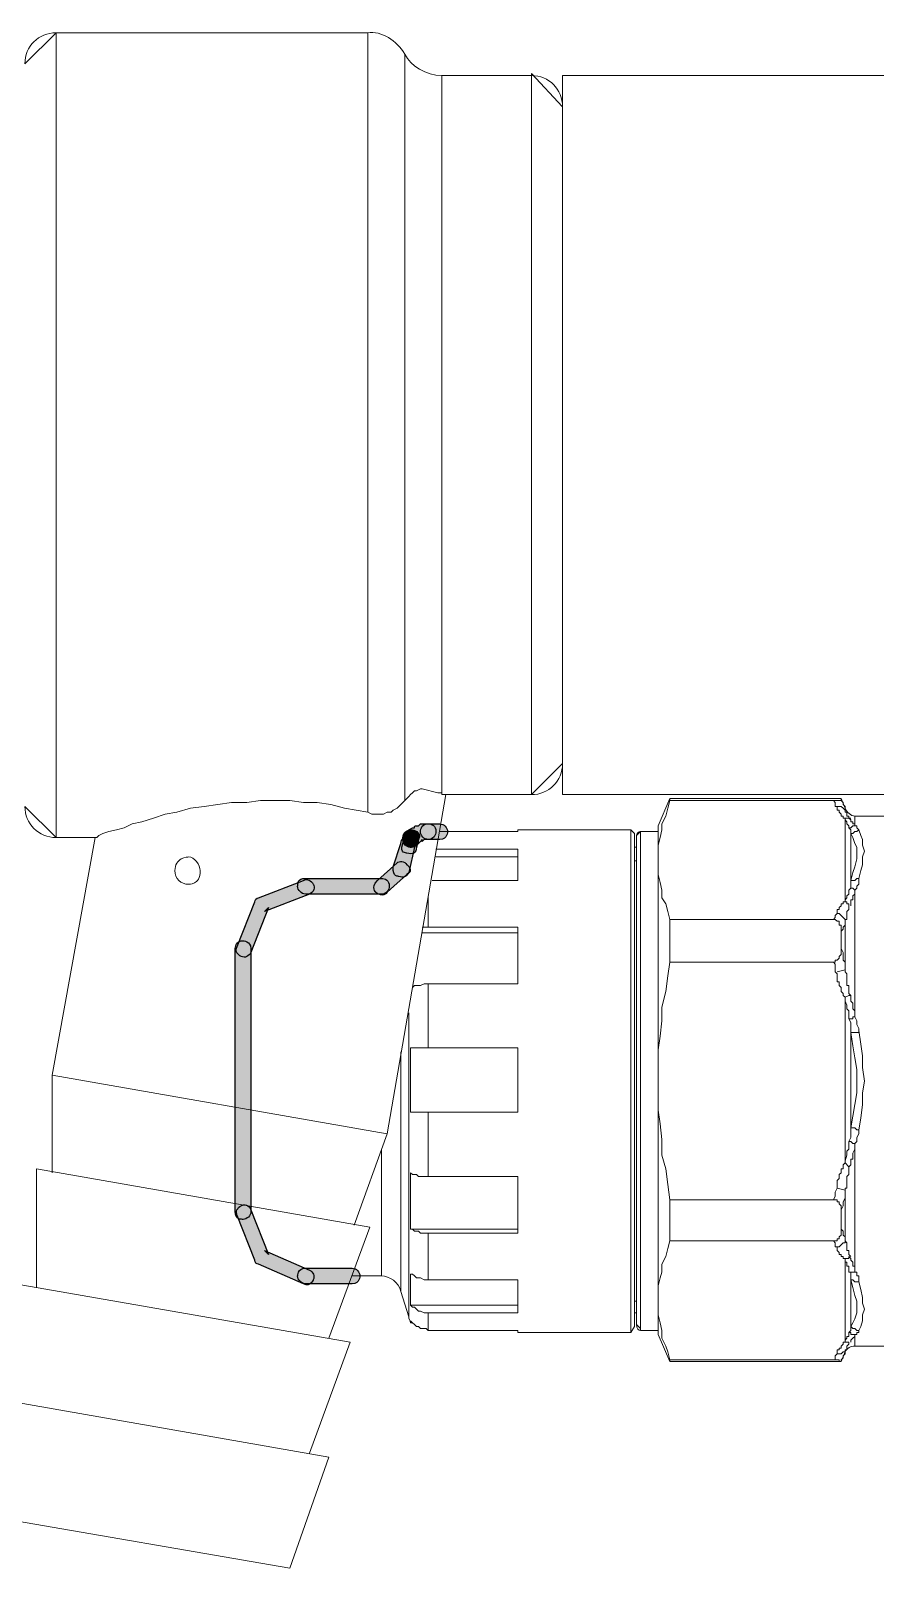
# Model space of a CAD drawing. Header units: millimetres. Extents: x 100 to 940, y 100 to 694.
# Drawn here: x 561.274 to 562.619, y 436.877 to 439.325 of the extents above; entities that cross this region are included whole.
import ezdxf

# ---------------------------------------------------------------- set-up
doc = ezdxf.new("R2010")
doc.units = ezdxf.units.MM

msp = doc.modelspace()

# ---------------------------------------------------------------- hatches: boundary and pattern name
h = msp.add_hatch(color=1)
edge = h.paths.add_edge_path()
edge.add_line((561.8914, 438.0376), (561.8883, 438.0252))
edge.add_spline(control_points=[(561.8883, 438.0252), (561.8883, 438.0159), (561.8821, 438.0128), (561.8728, 438.0159), (561.8728, 438.0159), (561.8666, 438.0159), (561.8635, 438.0221), (561.8666, 438.0314)], knot_values=[0, 0, 0, 0, 0.125, 0.125, 0.125, 0.125, 1, 1, 1, 1], degree=3, periodic=0)
edge.add_line((561.8666, 438.0314), (561.8697, 438.0438))
edge.add_spline(control_points=[(561.8697, 438.0438), (561.8697, 438.05), (561.8759, 438.0531), (561.8821, 438.05), (561.8821, 438.05), (561.8914, 438.05), (561.8945, 438.0438), (561.8914, 438.0376)], knot_values=[0, 0, 0, 0, 0.125, 0.125, 0.125, 0.125, 1, 1, 1, 1], degree=3, periodic=0)
h = msp.add_hatch(color=1)
edge = h.paths.add_edge_path()
edge.add_line((561.8697, 438.0438), (561.8728, 438.0469))
edge.add_line((561.8728, 438.0469), (561.8759, 438.0531))
edge.add_line((561.8759, 438.0531), (561.8821, 438.0562))
edge.add_line((561.8821, 438.0562), (561.8852, 438.0562))
edge.add_spline(control_points=[(561.8852, 438.0562), (561.8852, 438.0593), (561.8852, 438.0593), (561.8883, 438.0593)], knot_values=[0, 0, 0, 0, 1, 1, 1, 1], degree=3, periodic=0)
edge.add_line((561.8883, 438.0593), (561.8914, 438.0593))
edge.add_line((561.8914, 438.0593), (561.8945, 438.0624))
edge.add_line((561.8945, 438.0624), (561.9007, 438.0624))
edge.add_line((561.9007, 438.0624), (561.9069, 438.0624))
edge.add_spline(control_points=[(561.9069, 438.0624), (561.9131, 438.0624), (561.9193, 438.0593), (561.9193, 438.05), (561.9193, 438.05), (561.9193, 438.0438), (561.9131, 438.0376), (561.9069, 438.0376)], knot_values=[0, 0, 0, 0, 0.125, 0.125, 0.125, 0.125, 1, 1, 1, 1], degree=3, periodic=0)
edge.add_line((561.9069, 438.0376), (561.9038, 438.0376))
edge.add_line((561.9038, 438.0376), (561.9007, 438.0376))
edge.add_line((561.9007, 438.0376), (561.8976, 438.0345))
edge.add_line((561.8976, 438.0345), (561.8976, 438.0376))
edge.add_line((561.8976, 438.0376), (561.8945, 438.0345))
edge.add_line((561.8945, 438.0345), (561.8914, 438.0314))
edge.add_line((561.8914, 438.0314), (561.8883, 438.0283))
edge.add_spline(control_points=[(561.8883, 438.0283), (561.8852, 438.0252), (561.8759, 438.0221), (561.8728, 438.0283), (561.8728, 438.0283), (561.8666, 438.0314), (561.8666, 438.0407), (561.8697, 438.0438)], knot_values=[0, 0, 0, 0, 0.125, 0.125, 0.125, 0.125, 1, 1, 1, 1], degree=3, periodic=0)
h = msp.add_hatch(color=1)
edge = h.paths.add_edge_path()
edge.add_line((561.8914, 438.0407), (561.8914, 438.0376))
edge.add_spline(control_points=[(561.8914, 438.0376), (561.8914, 438.0314), (561.8883, 438.0252), (561.879, 438.0252), (561.879, 438.0252), (561.8728, 438.0252), (561.8666, 438.0314), (561.8666, 438.0376)], knot_values=[0, 0, 0, 0, 0.125, 0.125, 0.125, 0.125, 1, 1, 1, 1], degree=3, periodic=0)
edge.add_line((561.8666, 438.0376), (561.8666, 438.0407))
edge.add_spline(control_points=[(561.8666, 438.0407), (561.8666, 438.0469), (561.8728, 438.0531), (561.879, 438.0531), (561.879, 438.0531), (561.8883, 438.0531), (561.8914, 438.0469), (561.8914, 438.0407)], knot_values=[0, 0, 0, 0, 0.125, 0.125, 0.125, 0.125, 1, 1, 1, 1], degree=3, periodic=0)
h = msp.add_hatch(color=1)
edge = h.paths.add_edge_path()
edge.add_line((561.9069, 438.0624), (561.9255, 438.0624))
edge.add_spline(control_points=[(561.9255, 438.0624), (561.9317, 438.0624), (561.9379, 438.0562), (561.9379, 438.05), (561.9379, 438.05), (561.9379, 438.0438), (561.9317, 438.0376), (561.9255, 438.0376)], knot_values=[0, 0, 0, 0, 0.125, 0.125, 0.125, 0.125, 1, 1, 1, 1], degree=3, periodic=0)
edge.add_line((561.9255, 438.0376), (561.9069, 438.0376))
edge.add_spline(control_points=[(561.9069, 438.0376), (561.9007, 438.0376), (561.8945, 438.0438), (561.8945, 438.05), (561.8945, 438.05), (561.8945, 438.0562), (561.9007, 438.0624), (561.9069, 438.0624)], knot_values=[0, 0, 0, 0, 0.125, 0.125, 0.125, 0.125, 1, 1, 1, 1], degree=3, periodic=0)
h = msp.add_hatch(color=1)
edge = h.paths.add_edge_path()
edge.add_line((561.8511, 437.9942), (561.8635, 438.0314))
edge.add_spline(control_points=[(561.8635, 438.0314), (561.8635, 438.0376), (561.8697, 438.0438), (561.879, 438.0407), (561.879, 438.0407), (561.8852, 438.0407), (561.8883, 438.0314), (561.8852, 438.0252)], knot_values=[0, 0, 0, 0, 0.125, 0.125, 0.125, 0.125, 1, 1, 1, 1], degree=3, periodic=0)
edge.add_line((561.8852, 438.0252), (561.8759, 437.9849))
edge.add_spline(control_points=[(561.8759, 437.9849), (561.8728, 437.9787), (561.8666, 437.9756), (561.8604, 437.9787), (561.8604, 437.9787), (561.8542, 437.9787), (561.8511, 437.9849), (561.8511, 437.9942)], knot_values=[0, 0, 0, 0, 0.125, 0.125, 0.125, 0.125, 1, 1, 1, 1], degree=3, periodic=0)
h = msp.add_hatch(color=1)
edge = h.paths.add_edge_path()
edge.add_line((561.8263, 437.9725), (561.8573, 438.0004))
edge.add_spline(control_points=[(561.8573, 438.0004), (561.8604, 438.0035), (561.8697, 438.0035), (561.8728, 437.9973), (561.8728, 437.9973), (561.879, 437.9942), (561.879, 437.9849), (561.8728, 437.9818)], knot_values=[0, 0, 0, 0, 0.125, 0.125, 0.125, 0.125, 1, 1, 1, 1], degree=3, periodic=0)
edge.add_line((561.8728, 437.9818), (561.8418, 437.9538))
edge.add_spline(control_points=[(561.8418, 437.9538), (561.8387, 437.9476), (561.8294, 437.9476), (561.8232, 437.9538), (561.8232, 437.9538), (561.8201, 437.9569), (561.8201, 437.9662), (561.8263, 437.9725)], knot_values=[0, 0, 0, 0, 0.125, 0.125, 0.125, 0.125, 1, 1, 1, 1], degree=3, periodic=0)
h = msp.add_hatch(color=1)
edge = h.paths.add_edge_path()
edge.add_line((561.7177, 437.9507), (561.6463, 437.9228))
edge.add_line((561.6463, 437.9228), (561.6525, 437.929))
edge.add_line((561.6525, 437.929), (561.6246, 437.8577))
edge.add_spline(control_points=[(561.6246, 437.8577), (561.6215, 437.8515), (561.6153, 437.8484), (561.6091, 437.8515), (561.6091, 437.8515), (561.6029, 437.8546), (561.5998, 437.8608), (561.6029, 437.867)], knot_values=[0, 0, 0, 0, 0.125, 0.125, 0.125, 0.125, 1, 1, 1, 1], degree=3, periodic=0)
edge.add_line((561.6029, 437.867), (561.6308, 437.9383))
edge.add_spline(control_points=[(561.6308, 437.9383), (561.6308, 437.9414), (561.6339, 437.9445), (561.637, 437.9445)], knot_values=[0, 0, 0, 0, 1, 1, 1, 1], degree=3, periodic=0)
edge.add_line((561.637, 437.9445), (561.7084, 437.9725))
edge.add_spline(control_points=[(561.7084, 437.9725), (561.7146, 437.9756), (561.7208, 437.9725), (561.7239, 437.9662), (561.7239, 437.9662), (561.727, 437.96), (561.7239, 437.9538), (561.7177, 437.9507)], knot_values=[0, 0, 0, 0, 0.125, 0.125, 0.125, 0.125, 1, 1, 1, 1], degree=3, periodic=0)
h = msp.add_hatch(color=1)
edge = h.paths.add_edge_path()
edge.add_line((561.7115, 437.9756), (561.8325, 437.9756))
edge.add_spline(control_points=[(561.8325, 437.9756), (561.8387, 437.9756), (561.8449, 437.9725), (561.8449, 437.9631), (561.8449, 437.9631), (561.8449, 437.9569), (561.8387, 437.9507), (561.8325, 437.9507)], knot_values=[0, 0, 0, 0, 0.125, 0.125, 0.125, 0.125, 1, 1, 1, 1], degree=3, periodic=0)
edge.add_line((561.8325, 437.9507), (561.7115, 437.9507))
edge.add_spline(control_points=[(561.7115, 437.9507), (561.7053, 437.9507), (561.6991, 437.9569), (561.6991, 437.9631), (561.6991, 437.9631), (561.6991, 437.9725), (561.7053, 437.9756), (561.7115, 437.9756)], knot_values=[0, 0, 0, 0, 0.125, 0.125, 0.125, 0.125, 1, 1, 1, 1], degree=3, periodic=0)
h = msp.add_hatch(color=1)
edge = h.paths.add_edge_path()
edge.add_line((561.6246, 437.8639), (561.6246, 437.4451))
edge.add_spline(control_points=[(561.6246, 437.4451), (561.6246, 437.4389), (561.6184, 437.4327), (561.6122, 437.4327), (561.6122, 437.4327), (561.6029, 437.4327), (561.5998, 437.4389), (561.5998, 437.4451)], knot_values=[0, 0, 0, 0, 0.125, 0.125, 0.125, 0.125, 1, 1, 1, 1], degree=3, periodic=0)
edge.add_line((561.5998, 437.4451), (561.5998, 437.8639))
edge.add_spline(control_points=[(561.5998, 437.8639), (561.5998, 437.8701), (561.6029, 437.8763), (561.6122, 437.8763), (561.6122, 437.8763), (561.6184, 437.8763), (561.6246, 437.8701), (561.6246, 437.8639)], knot_values=[0, 0, 0, 0, 0.125, 0.125, 0.125, 0.125, 1, 1, 1, 1], degree=3, periodic=0)
h = msp.add_hatch(color=1)
edge = h.paths.add_edge_path()
edge.add_line((561.6246, 437.4482), (561.6525, 437.3769))
edge.add_line((561.6525, 437.3769), (561.6463, 437.3831))
edge.add_line((561.6463, 437.3831), (561.7177, 437.352))
edge.add_spline(control_points=[(561.7177, 437.352), (561.7239, 437.3489), (561.727, 437.3427), (561.7239, 437.3365), (561.7239, 437.3365), (561.7208, 437.3303), (561.7146, 437.3272), (561.7084, 437.3303)], knot_values=[0, 0, 0, 0, 0.125, 0.125, 0.125, 0.125, 1, 1, 1, 1], degree=3, periodic=0)
edge.add_line((561.7084, 437.3303), (561.637, 437.3614))
edge.add_spline(control_points=[(561.637, 437.3614), (561.6339, 437.3614), (561.6308, 437.3645), (561.6308, 437.3676)], knot_values=[0, 0, 0, 0, 1, 1, 1, 1], degree=3, periodic=0)
edge.add_line((561.6308, 437.3676), (561.6029, 437.4389))
edge.add_spline(control_points=[(561.6029, 437.4389), (561.5998, 437.4451), (561.6029, 437.4513), (561.6091, 437.4544), (561.6091, 437.4544), (561.6153, 437.4575), (561.6215, 437.4544), (561.6246, 437.4482)], knot_values=[0, 0, 0, 0, 0.125, 0.125, 0.125, 0.125, 1, 1, 1, 1], degree=3, periodic=0)
h = msp.add_hatch(color=1)
edge = h.paths.add_edge_path()
edge.add_line((561.7115, 437.3551), (561.7859, 437.3551))
edge.add_spline(control_points=[(561.7859, 437.3551), (561.7921, 437.3551), (561.7983, 437.3489), (561.7983, 437.3427), (561.7983, 437.3427), (561.7983, 437.3365), (561.7921, 437.3303), (561.7859, 437.3303)], knot_values=[0, 0, 0, 0, 0.125, 0.125, 0.125, 0.125, 1, 1, 1, 1], degree=3, periodic=0)
edge.add_line((561.7859, 437.3303), (561.7115, 437.3303))
edge.add_spline(control_points=[(561.7115, 437.3303), (561.7053, 437.3303), (561.6991, 437.3365), (561.6991, 437.3427), (561.6991, 437.3427), (561.6991, 437.3489), (561.7053, 437.3551), (561.7115, 437.3551)], knot_values=[0, 0, 0, 0, 0.125, 0.125, 0.125, 0.125, 1, 1, 1, 1], degree=3, periodic=0)

# ---------------------------------------------------------------- linework, layer by layer
at = {"color": 1, "linetype": 'Continuous', "lineweight": 9}
for p, q in [((561.3144, 439.3218), (561.2648, 439.2722)), ((562.0713, 439.2536), (562.0713, 439.2567)), ((562.1209, 439.204), (562.0713, 439.2567)), ((562.0713, 438.1089), (562.1209, 438.1586)), ((562.1209, 438.1586), (562.1209, 438.1586)), ((561.2648, 438.0903), (561.3144, 438.0407)), ((561.3144, 438.0407), (561.3144, 438.0407)), ((562.245, 438.05), (562.2388, 438.0438)), ((562.2388, 438.0438), (562.2388, 438.0438)), ((562.2388, 437.2652), (562.245, 437.259)), ((562.245, 437.2559), (562.245, 437.259))]:
    msp.add_line(p, q, dxfattribs=at)
at = {"color": 1, "linetype": 'Continuous', "lineweight": 25}
for p, q in [((561.9069, 438.0624), (561.9255, 438.0624)), ((561.8511, 437.9942), (561.8635, 438.0314)), ((561.8666, 438.0314), (561.8697, 438.0438)), ((561.8666, 438.0376), (561.8666, 438.0407)), ((561.8914, 438.0376), (561.8883, 438.0252)), ((561.8914, 438.0407), (561.8914, 438.0376)), ((561.9255, 438.0376), (561.9069, 438.0376)), ((561.8852, 438.0252), (561.8759, 437.9849)), ((561.8263, 437.9725), (561.8573, 438.0004)), ((561.8728, 437.9818), (561.8418, 437.9538)), ((561.637, 437.9445), (561.7084, 437.9725)), ((561.7115, 437.9756), (561.8325, 437.9756)), ((561.6029, 437.867), (561.6308, 437.9383)), ((561.8325, 437.9507), (561.7115, 437.9507)), ((561.5998, 437.4451), (561.5998, 437.8639)), ((561.6246, 437.8639), (561.6246, 437.4451)), ((561.6308, 437.3676), (561.6029, 437.4389)), ((561.7084, 437.3303), (561.637, 437.3614)), ((561.7115, 437.3551), (561.7859, 437.3551)), ((561.7859, 437.3303), (561.7115, 437.3303))]:
    msp.add_line(p, q, dxfattribs=at)
at = {"color": 1, "linetype": 'Continuous', "lineweight": 9}
for points in [[(561.3144, 438.0407), (561.3144, 439.3218), (561.3144, 439.3218)], [(561.3144, 439.3218), (561.8107, 439.3218), (561.8107, 439.3218)], [(561.8107, 438.081), (561.8107, 439.3218), (561.8107, 439.3218)], [(561.8697, 438.0996), (561.8697, 439.2877), (561.8697, 439.2877)], [(561.9286, 439.2536), (561.9286, 438.112), (561.9286, 438.112)], [(561.9286, 439.2536), (562.0713, 439.2536), (562.0713, 439.2536)], [(562.0713, 438.1089), (562.0713, 439.2536), (562.0713, 439.2536)], [(562.1209, 439.2536), (562.1209, 438.1089), (562.1209, 438.1089)], [(562.1209, 439.2536), (562.8468, 439.2536), (562.8468, 439.2536)], [(561.9348, 438.1089), (561.8418, 437.5692), (561.8418, 437.5692)], [(561.8976, 438.1182), (561.8945, 438.1182), (561.8883, 438.1151), (561.8852, 438.1151), (561.8821, 438.112), (561.879, 438.1089), (561.8759, 438.1058), (561.8728, 438.1027), (561.8697, 438.0996)], [(561.9224, 438.112), (561.8976, 438.1182), (561.8976, 438.1182)], [(561.9286, 438.112), (561.9255, 438.112), (561.9255, 438.112), (561.9255, 438.112), (561.9224, 438.112)], [(561.9317, 438.1089), (561.9286, 438.1089), (561.9286, 438.112)], [(561.9348, 438.1089), (561.9348, 438.1089), (561.9317, 438.1089)], [(561.9348, 438.1089), (562.0713, 438.1089), (562.0713, 438.1089)], [(562.1209, 438.1089), (562.8468, 438.1089), (562.8468, 438.1089)], [(562.2916, 438.1027), (562.2729, 438.0593), (562.2729, 438.0593)], [(562.2916, 438.1027), (562.2916, 438.0996), (562.2916, 438.0996)], [(562.5645, 438.1027), (562.2916, 438.1027), (562.2916, 438.1027)], [(562.5645, 438.0996), (562.5645, 438.1027), (562.5645, 438.1027)], [(562.5707, 438.0872), (562.5645, 438.1027), (562.5645, 438.1027)], [(561.8107, 438.081), (561.7921, 438.0841), (561.7735, 438.0872), (561.7518, 438.0934), (561.7301, 438.0965), (561.7084, 438.0965), (561.6867, 438.0996), (561.665, 438.0996), (561.6401, 438.0996), (561.6184, 438.0965), (561.5936, 438.0965), (561.5719, 438.0934), (561.5502, 438.0903), (561.5285, 438.0872), (561.5067, 438.081), (561.4881, 438.0779), (561.4695, 438.0717), (561.4509, 438.0655), (561.4354, 438.0624), (561.423, 438.0562), (561.4106, 438.0531), (561.3982, 438.05), (561.3889, 438.0469), (561.3827, 438.0438), (561.3796, 438.0407), (561.3765, 438.0407), (561.3765, 438.0407)], [(561.8697, 438.0996), (561.8666, 438.0965), (561.8635, 438.0934), (561.8604, 438.0903), (561.8573, 438.0872), (561.8511, 438.0841), (561.848, 438.081), (561.8418, 438.081), (561.8356, 438.0779), (561.8294, 438.0779), (561.8232, 438.0779), (561.817, 438.0779), (561.8107, 438.081)], [(562.2761, 438.0407), (562.2792, 438.0531), (562.2792, 438.0624), (562.2854, 438.0748), (562.2885, 438.0872), (562.2916, 438.0996)], [(562.2916, 438.0996), (562.5521, 438.0996), (562.5521, 438.0996)], [(562.5521, 438.0996), (562.5552, 438.0965), (562.5552, 438.0965), (562.5552, 438.0934), (562.5552, 438.0903), (562.5583, 438.0903), (562.5583, 438.0872), (562.5583, 438.0872), (562.5583, 438.0872), (562.5583, 438.0841), (562.5583, 438.0841), (562.5614, 438.0841), (562.5614, 438.081), (562.5614, 438.081), (562.5614, 438.081), (562.5645, 438.0779), (562.5645, 438.0779), (562.5645, 438.0779), (562.5645, 438.0748), (562.5676, 438.0748), (562.5676, 438.0748), (562.5676, 438.0717), (562.5707, 438.0717)], [(562.5521, 438.0996), (562.5552, 438.0996), (562.5552, 438.0996), (562.5583, 438.0996), (562.5583, 438.0996), (562.5583, 438.0996), (562.5614, 438.0996), (562.5614, 438.0996), (562.5614, 438.0996), (562.5614, 438.0996), (562.5645, 438.0996), (562.5645, 438.0996), (562.5645, 438.0996), (562.5645, 438.0996), (562.5645, 438.0996), (562.5645, 438.0996), (562.5645, 438.0996)], [(562.5707, 438.0841), (562.5707, 438.0841), (562.5676, 438.0872), (562.5645, 438.0903), (562.5645, 438.0903), (562.5614, 438.0903), (562.5583, 438.0903)], [(562.5645, 438.0996), (562.5645, 438.0996), (562.5676, 438.0965), (562.5676, 438.0934), (562.5707, 438.0903), (562.5707, 438.0872), (562.5707, 438.0841)], [(562.5707, 438.0841), (562.5707, 438.0872), (562.5707, 438.0872)], [(562.5707, 438.0841), (562.5707, 438.081), (562.5738, 438.081), (562.5738, 438.081), (562.5738, 438.081), (562.5738, 438.081), (562.5738, 438.0779), (562.5738, 438.0779), (562.5738, 438.0779), (562.5738, 438.0779), (562.5738, 438.0748), (562.5738, 438.0748), (562.5769, 438.0748), (562.5769, 438.0748), (562.5769, 438.0748), (562.5769, 438.0717), (562.5769, 438.0717), (562.5769, 438.0717), (562.58, 438.0717)], [(562.0496, 438.0531), (562.0496, 438.05), (562.0496, 438.05)], [(562.0496, 438.0531), (562.2295, 438.0531), (562.2295, 438.0531)], [(562.2295, 438.0531), (562.2295, 437.2528), (562.2295, 437.2528)], [(562.2357, 438.0469), (562.2295, 438.0531), (562.2295, 438.0531)], [(562.2729, 437.2497), (562.2729, 438.0593), (562.2729, 438.0593)], [(562.5707, 438.0717), (562.5707, 437.9383), (562.5707, 437.9383)], [(562.5707, 438.0717), (562.5707, 438.0686), (562.5707, 438.0686), (562.5707, 438.0686), (562.5738, 438.0655), (562.5738, 438.0655), (562.5738, 438.0624)], [(562.5769, 438.0717), (562.5769, 438.0717), (562.5769, 438.0717), (562.5738, 438.0717), (562.5738, 438.0717), (562.5707, 438.0717), (562.5707, 438.0717)], [(562.5738, 438.0624), (562.5769, 438.0593), (562.5769, 438.0593), (562.5769, 438.0593), (562.5769, 438.0562), (562.5769, 438.0562)], [(562.5769, 438.0717), (562.58, 438.0686), (562.58, 438.0686), (562.58, 438.0686), (562.58, 438.0655), (562.5832, 438.0655)], [(562.5863, 438.0593), (562.5863, 438.0593), (562.5832, 438.0593), (562.5832, 438.0593), (562.58, 438.0562), (562.58, 438.0562), (562.5769, 438.0562)], [(562.5769, 438.0562), (562.58, 438.0531), (562.58, 438.05), (562.58, 438.05), (562.58, 438.0469)], [(562.5925, 438.0531), (562.5925, 438.0531), (562.5894, 438.05), (562.5863, 438.05), (562.5863, 438.05), (562.5832, 438.0469), (562.58, 438.0469)], [(562.5832, 438.0655), (562.5832, 438.0655), (562.5832, 438.0624), (562.5863, 438.0624), (562.5863, 438.0624), (562.5863, 438.0593), (562.5863, 438.0593)], [(562.5863, 438.0593), (562.5863, 438.0748), (562.5863, 438.0748)], [(562.8468, 438.0748), (562.5863, 438.0748), (562.5863, 438.0748)], [(562.5863, 438.0593), (562.5894, 438.0593), (562.5894, 438.0562), (562.5925, 438.0531), (562.5925, 438.0531)], [(562.5925, 438.0531), (562.5956, 438.0438), (562.5987, 438.0376), (562.5987, 438.0283), (562.6018, 438.019), (562.5987, 438.0097), (562.5987, 437.9973), (562.5956, 437.988), (562.5925, 437.9756)], [(561.3765, 438.0407), (561.3082, 437.6622), (561.3082, 437.6622)], [(561.3144, 438.0407), (561.3765, 438.0407), (561.3765, 438.0407)], [(561.9255, 438.05), (562.0496, 438.05), (562.0496, 438.05)], [(562.2357, 438.0469), (562.2357, 437.2621), (562.2357, 437.2621)], [(562.2388, 438.0438), (562.2388, 437.2652), (562.2388, 437.2652)], [(562.245, 437.2559), (562.245, 438.05), (562.245, 438.05)], [(562.245, 438.05), (562.2729, 438.05), (562.2729, 438.05)], [(562.2729, 438.0159), (562.2729, 438.0283), (562.2761, 438.0407)], [(562.58, 437.9725), (562.58, 438.0469), (562.58, 438.0469)], [(562.58, 438.0469), (562.5832, 438.0407), (562.5863, 438.0314), (562.5894, 438.0252), (562.5894, 438.0159), (562.5894, 438.0066), (562.5863, 437.9942), (562.5832, 437.9849), (562.58, 437.9725)], [(561.9193, 438.0221), (562.0496, 438.0221), (562.0496, 438.0221)], [(562.0496, 438.0097), (561.9193, 438.0097), (561.9193, 438.0097)], [(562.0496, 438.0221), (562.0496, 437.9725), (562.0496, 437.9725)], [(562.2357, 438.0252), (562.2388, 438.0252), (562.2388, 438.0252)], [(562.2729, 438.0035), (562.2729, 438.0159), (562.2729, 438.0159)], [(562.2357, 438.0035), (562.2388, 438.0035), (562.2388, 438.0035)], [(562.2729, 438.0035), (562.2729, 437.9942), (562.2729, 437.9818), (562.2761, 437.9693), (562.2792, 437.9569), (562.2792, 437.9445), (562.2854, 437.9352), (562.2885, 437.9228), (562.2916, 437.9104)], [(561.9131, 437.9725), (562.0496, 437.9725), (562.0496, 437.9725)], [(562.5769, 437.9569), (562.5769, 437.9569), (562.5769, 437.9538), (562.5769, 437.9538), (562.5769, 437.9507), (562.5738, 437.9476), (562.5738, 437.9476), (562.5738, 437.9445), (562.5738, 437.9445), (562.5707, 437.9414)], [(562.58, 437.9725), (562.58, 437.9693), (562.58, 437.9693), (562.58, 437.9662), (562.58, 437.9662), (562.58, 437.9631), (562.58, 437.9631), (562.58, 437.96), (562.5769, 437.9569)], [(562.5863, 437.9569), (562.5863, 437.9569), (562.5832, 437.96), (562.5832, 437.96), (562.58, 437.96), (562.58, 437.96), (562.5769, 437.9569)], [(562.5925, 437.9756), (562.5925, 437.9756), (562.5894, 437.9756), (562.5863, 437.9725), (562.5863, 437.9725), (562.5832, 437.9725), (562.58, 437.9725)], [(562.5863, 437.9569), (562.5863, 437.9569), (562.5863, 437.9538), (562.5863, 437.9507), (562.5832, 437.9476), (562.5832, 437.9476), (562.5832, 437.9445), (562.5832, 437.9414), (562.58, 437.9414), (562.58, 437.9383)], [(562.5925, 437.9756), (562.5925, 437.9725), (562.5925, 437.9693), (562.5925, 437.9693), (562.5925, 437.9662), (562.5894, 437.9631), (562.5894, 437.9631), (562.5894, 437.96), (562.5863, 437.9569)], [(562.5863, 437.7553), (562.5863, 437.9569), (562.5863, 437.9569)], [(561.9069, 437.9445), (561.9069, 437.898), (561.9069, 437.898)], [(562.5707, 437.9383), (562.5676, 437.9383), (562.5676, 437.9352), (562.5676, 437.9352), (562.5645, 437.9352), (562.5645, 437.9321), (562.5645, 437.9321), (562.5645, 437.9321), (562.5614, 437.929), (562.5614, 437.929), (562.5614, 437.929), (562.5614, 437.9259), (562.5583, 437.9259), (562.5583, 437.9259), (562.5583, 437.9228), (562.5583, 437.9228), (562.5583, 437.9197), (562.5583, 437.9197), (562.5583, 437.9197)], [(562.5707, 437.9414), (562.5707, 437.9414), (562.5707, 437.9383)], [(562.5769, 437.9321), (562.5769, 437.9352), (562.5769, 437.9352), (562.5738, 437.9352), (562.5738, 437.9383), (562.5707, 437.9383), (562.5707, 437.9383)], [(562.5769, 437.9321), (562.5769, 437.9321), (562.5769, 437.929), (562.5769, 437.929), (562.5769, 437.929), (562.5769, 437.9259), (562.5769, 437.9259), (562.5738, 437.9228), (562.5738, 437.9228), (562.5738, 437.9197), (562.5738, 437.9197), (562.5738, 437.9197), (562.5738, 437.9166), (562.5738, 437.9166), (562.5738, 437.9135), (562.5738, 437.9135), (562.5738, 437.9104), (562.5707, 437.9104), (562.5707, 437.9073)], [(562.58, 437.9383), (562.58, 437.9352), (562.58, 437.9321)], [(562.2916, 437.9104), (562.2916, 437.8422), (562.2916, 437.8422)], [(562.2916, 437.9104), (562.5521, 437.9104), (562.5521, 437.9104)], [(562.5583, 437.9197), (562.5552, 437.9166), (562.5552, 437.9135), (562.5552, 437.9135), (562.5521, 437.9104)], [(562.5645, 437.8887), (562.5645, 437.8918), (562.5645, 437.8949), (562.5645, 437.898), (562.5645, 437.898), (562.5645, 437.9011), (562.5614, 437.9011), (562.5614, 437.9042), (562.5614, 437.9042), (562.5614, 437.9073), (562.5583, 437.9073), (562.5583, 437.9073), (562.5552, 437.9104), (562.5552, 437.9104), (562.5521, 437.9104)], [(562.5707, 437.9073), (562.5707, 437.9104), (562.5676, 437.9135), (562.5645, 437.9166), (562.5645, 437.9166), (562.5614, 437.9197), (562.5583, 437.9197)], [(562.5707, 437.9073), (562.5707, 437.9042), (562.5707, 437.9011), (562.5676, 437.898), (562.5676, 437.8949), (562.5645, 437.8918), (562.5645, 437.8887)], [(562.5707, 437.8298), (562.5707, 437.9073), (562.5707, 437.9073)], [(561.8976, 437.898), (561.9007, 437.898), (561.9038, 437.898), (561.9069, 437.898)], [(562.0496, 437.8887), (561.8976, 437.8887), (561.8976, 437.8887)], [(561.9069, 437.898), (562.0496, 437.898), (562.0496, 437.898)], [(562.0496, 437.898), (562.0496, 437.808), (562.0496, 437.808)], [(562.5645, 437.8887), (562.5645, 437.8639), (562.5645, 437.8639)], [(562.5521, 437.8422), (562.5552, 437.8422), (562.5552, 437.8453), (562.5583, 437.8453), (562.5583, 437.8453), (562.5583, 437.8453), (562.5614, 437.8484), (562.5614, 437.8484), (562.5614, 437.8515), (562.5614, 437.8515), (562.5645, 437.8546), (562.5645, 437.8546), (562.5645, 437.8577), (562.5645, 437.8577), (562.5645, 437.8608), (562.5645, 437.8639), (562.5645, 437.8639)], [(562.5645, 437.8639), (562.5676, 437.8577), (562.5676, 437.8515), (562.5676, 437.8453), (562.5707, 437.8422), (562.5707, 437.836), (562.5707, 437.8298)], [(562.2729, 437.6529), (562.2729, 437.6778), (562.2729, 437.7026), (562.2761, 437.7243), (562.2792, 437.7491), (562.2792, 437.7708), (562.2854, 437.7956), (562.2885, 437.8205), (562.2916, 437.8422)], [(562.2916, 437.8422), (562.5521, 437.8422), (562.5521, 437.8422)], [(562.5521, 437.8422), (562.5552, 437.8391), (562.5552, 437.836), (562.5552, 437.8298), (562.5552, 437.8267), (562.5583, 437.8236), (562.5583, 437.8205), (562.5583, 437.8205), (562.5583, 437.8173), (562.5583, 437.8142), (562.5583, 437.8111), (562.5614, 437.8111), (562.5614, 437.808), (562.5614, 437.8049), (562.5614, 437.8049), (562.5645, 437.8018), (562.5645, 437.7987), (562.5645, 437.7987), (562.5645, 437.7956), (562.5676, 437.7925), (562.5676, 437.7894), (562.5676, 437.7894), (562.5707, 437.7863)], [(561.8821, 437.8018), (561.8821, 437.8018), (561.8852, 437.8049), (561.8883, 437.8049), (561.8914, 437.8049), (561.8945, 437.8049), (561.9007, 437.808), (561.9038, 437.808), (561.9069, 437.808)], [(561.9069, 437.808), (561.9069, 437.7057), (561.9069, 437.7057)], [(561.9069, 437.808), (562.0496, 437.808), (562.0496, 437.808)], [(562.5707, 437.8298), (562.5583, 437.8267), (562.5583, 437.8267)], [(562.5707, 437.8298), (562.5707, 437.8267), (562.5738, 437.8236), (562.5738, 437.8236), (562.5738, 437.8205), (562.5738, 437.8173), (562.5738, 437.8173), (562.5738, 437.8142), (562.5738, 437.8111), (562.5738, 437.8111), (562.5738, 437.808), (562.5738, 437.8049), (562.5769, 437.8049), (562.5769, 437.8018), (562.5769, 437.7987), (562.5769, 437.7987), (562.5769, 437.7956), (562.5769, 437.7925), (562.58, 437.7894)], [(562.5769, 437.7894), (562.5707, 437.7863), (562.5707, 437.7863)], [(562.5707, 437.7863), (562.5707, 437.5227), (562.5707, 437.5227)], [(562.5707, 437.7863), (562.5707, 437.7832), (562.5707, 437.7801), (562.5738, 437.7739)], [(562.5769, 437.7894), (562.58, 437.7894), (562.58, 437.7863)], [(562.58, 437.7863), (562.58, 437.7801), (562.5832, 437.777), (562.5832, 437.7739), (562.5832, 437.7708), (562.5832, 437.7677), (562.5863, 437.7646), (562.5863, 437.7615), (562.5863, 437.7584), (562.5863, 437.7553)], [(561.8759, 437.7615), (561.8759, 437.2776), (561.8759, 437.2776)], [(562.5738, 437.7739), (562.5738, 437.7708), (562.5738, 437.7677), (562.5769, 437.7646), (562.5769, 437.7615), (562.5769, 437.7584), (562.5769, 437.7553), (562.5769, 437.7522)], [(562.5863, 437.7553), (562.5863, 437.7553), (562.5832, 437.7553), (562.5832, 437.7522), (562.58, 437.7522), (562.58, 437.7522), (562.5769, 437.7522)], [(562.5769, 437.7522), (562.58, 437.746), (562.58, 437.7398), (562.58, 437.7336), (562.58, 437.7305)], [(562.5863, 437.7553), (562.5894, 437.7491), (562.5894, 437.7429), (562.5925, 437.7367), (562.5925, 437.7336)], [(562.5925, 437.7336), (562.5925, 437.7305), (562.5894, 437.7305), (562.5863, 437.7305), (562.5863, 437.7305), (562.5832, 437.7305), (562.58, 437.7305)], [(562.58, 437.7305), (562.58, 437.5785), (562.58, 437.5785)], [(562.58, 437.7305), (562.5832, 437.7088), (562.5863, 437.6902), (562.5894, 437.6716), (562.5894, 437.6529), (562.5894, 437.6343), (562.5863, 437.6157), (562.5832, 437.5971), (562.58, 437.5785)], [(562.5925, 437.7336), (562.5956, 437.7119), (562.5987, 437.6933), (562.5987, 437.6747), (562.6018, 437.6529), (562.5987, 437.6343), (562.5987, 437.6157), (562.5956, 437.594), (562.5925, 437.5754)], [(561.8635, 437.3179), (561.8635, 437.6995), (561.8635, 437.6995)], [(561.879, 437.7057), (561.879, 437.6033), (561.879, 437.6033)], [(562.0496, 437.7057), (561.879, 437.7057), (561.879, 437.7057)], [(561.879, 437.7057), (561.8821, 437.7057), (561.8852, 437.7057), (561.8883, 437.7057), (561.8914, 437.7057), (561.8945, 437.7057), (561.9007, 437.7057), (561.9038, 437.7057), (561.9069, 437.7057)], [(561.9069, 437.7057), (562.0496, 437.7057), (562.0496, 437.7057)], [(562.0496, 437.7057), (562.0496, 437.6033), (562.0496, 437.6033)], [(561.3082, 437.5071), (561.3082, 437.6622), (561.3082, 437.6622)], [(561.8418, 437.5692), (561.3082, 437.6622), (561.3082, 437.6622)], [(562.2729, 437.6529), (562.2729, 437.6312), (562.2729, 437.6064), (562.2761, 437.5847), (562.2792, 437.5599), (562.2792, 437.5351), (562.2854, 437.5134), (562.2885, 437.4885), (562.2916, 437.4637)], [(561.879, 437.6033), (561.8821, 437.6033), (561.8852, 437.6033), (561.8883, 437.6033), (561.8914, 437.6033), (561.8945, 437.6033), (561.9007, 437.6033), (561.9038, 437.6033), (561.9069, 437.6033)], [(562.0496, 437.6033), (561.879, 437.6033), (561.879, 437.6033)], [(561.9069, 437.6033), (561.9069, 437.5009), (561.9069, 437.5009)], [(561.9069, 437.6033), (562.0496, 437.6033), (562.0496, 437.6033)], [(561.789, 437.4234), (561.8418, 437.5692), (561.8418, 437.5692)], [(562.58, 437.5785), (562.58, 437.5723), (562.58, 437.5661), (562.58, 437.563), (562.5769, 437.5568)], [(562.5925, 437.5754), (562.5925, 437.5754), (562.5894, 437.5754), (562.5863, 437.5785), (562.5863, 437.5785), (562.5832, 437.5785), (562.58, 437.5785)], [(562.5925, 437.5754), (562.5925, 437.5692), (562.5894, 437.563), (562.5894, 437.5568), (562.5863, 437.5537), (562.5863, 437.5506), (562.5863, 437.5475), (562.5863, 437.5444), (562.5832, 437.5382), (562.5832, 437.5351), (562.5832, 437.532), (562.5832, 437.5289), (562.58, 437.5289)], [(561.8325, 437.3427), (561.8325, 437.5444), (561.8325, 437.5444)], [(562.5769, 437.5568), (562.5769, 437.5537), (562.5769, 437.5506), (562.5769, 437.5475), (562.5769, 437.5444), (562.5738, 437.5413), (562.5738, 437.5382), (562.5738, 437.5351)], [(562.5863, 437.5537), (562.5863, 437.5537), (562.5832, 437.5537), (562.5832, 437.5537), (562.58, 437.5568), (562.58, 437.5568), (562.5769, 437.5568)], [(562.5863, 437.3489), (562.5863, 437.5537), (562.5863, 437.5537)], [(562.5707, 437.5227), (562.5676, 437.5196), (562.5676, 437.5165), (562.5676, 437.5134), (562.5645, 437.5134), (562.5645, 437.5102), (562.5645, 437.5071), (562.5645, 437.5071), (562.5614, 437.504), (562.5614, 437.5009), (562.5614, 437.5009), (562.5614, 437.4978), (562.5583, 437.4947), (562.5583, 437.4947), (562.5583, 437.4916), (562.5583, 437.4885), (562.5583, 437.4854), (562.5583, 437.4854), (562.5583, 437.4823)], [(562.5738, 437.5351), (562.5707, 437.5258), (562.5707, 437.5258)], [(562.5707, 437.5258), (562.5707, 437.5258), (562.5707, 437.5227)], [(562.5769, 437.5165), (562.5707, 437.5227), (562.5707, 437.5227)], [(562.5769, 437.5165), (562.5769, 437.5134), (562.5769, 437.5134), (562.5769, 437.5102), (562.5769, 437.5071), (562.5769, 437.5071), (562.5769, 437.504), (562.5738, 437.5009), (562.5738, 437.5009), (562.5738, 437.4978), (562.5738, 437.4947), (562.5738, 437.4947), (562.5738, 437.4916), (562.5738, 437.4885), (562.5738, 437.4885), (562.5738, 437.4854), (562.5738, 437.4823), (562.5707, 437.4823), (562.5707, 437.4792)], [(562.58, 437.5289), (562.58, 437.5227), (562.58, 437.5196), (562.5769, 437.5165)], [(561.2834, 437.3241), (561.2834, 437.5134), (561.2834, 437.5134)], [(561.8138, 437.4203), (561.2834, 437.5134), (561.2834, 437.5134)], [(561.879, 437.5071), (561.879, 437.4172), (561.879, 437.4172)], [(561.879, 437.5071), (561.8821, 437.504), (561.8852, 437.504), (561.8883, 437.504), (561.8914, 437.5009), (561.8945, 437.5009), (561.9007, 437.5009), (561.9038, 437.5009), (561.9069, 437.5009)], [(561.9069, 437.5009), (562.0496, 437.5009), (562.0496, 437.5009)], [(562.0496, 437.5009), (562.0496, 437.411), (562.0496, 437.411)], [(562.5583, 437.4823), (562.5552, 437.4761), (562.5552, 437.473), (562.5552, 437.4699), (562.5521, 437.4637)], [(562.5707, 437.4792), (562.5583, 437.4823), (562.5583, 437.4823)], [(562.5707, 437.4792), (562.5707, 437.473), (562.5707, 437.4668), (562.5676, 437.4606), (562.5676, 437.4544), (562.5645, 437.4482), (562.5645, 437.442)], [(562.5707, 437.3986), (562.5707, 437.4792), (562.5707, 437.4792)], [(562.2916, 437.4637), (562.2916, 437.3986), (562.2916, 437.3986)], [(562.2916, 437.4637), (562.5521, 437.4637), (562.5521, 437.4637)], [(562.5645, 437.442), (562.5645, 437.4451), (562.5645, 437.4482), (562.5645, 437.4513), (562.5645, 437.4513), (562.5645, 437.4544), (562.5614, 437.4575), (562.5614, 437.4575), (562.5614, 437.4606), (562.5614, 437.4606), (562.5583, 437.4606), (562.5583, 437.4637), (562.5552, 437.4637), (562.5552, 437.4637), (562.5521, 437.4637)], [(562.5645, 437.442), (562.5645, 437.4172), (562.5645, 437.4172)], [(561.7487, 437.2435), (561.8138, 437.4203), (561.8138, 437.4203)], [(561.879, 437.4172), (561.8821, 437.4172), (561.8852, 437.4141), (561.8883, 437.4141), (561.8914, 437.4141), (561.8945, 437.411), (561.9007, 437.411), (561.9038, 437.411), (561.9069, 437.411)], [(562.0496, 437.4172), (561.879, 437.4172), (561.879, 437.4172)], [(562.5521, 437.3986), (562.5552, 437.3986), (562.5552, 437.3986), (562.5583, 437.3986), (562.5583, 437.4017), (562.5614, 437.4017), (562.5614, 437.4017), (562.5614, 437.4048), (562.5614, 437.4048), (562.5645, 437.4079), (562.5645, 437.4079), (562.5645, 437.411), (562.5645, 437.4141), (562.5645, 437.4141), (562.5645, 437.4172)], [(562.5645, 437.4172), (562.5676, 437.4141), (562.5676, 437.411), (562.5676, 437.4079), (562.5707, 437.4048), (562.5707, 437.4017), (562.5707, 437.3986)], [(561.9069, 437.411), (561.9069, 437.3365), (561.9069, 437.3365)], [(561.9069, 437.411), (562.0496, 437.411), (562.0496, 437.411)], [(562.2729, 437.3024), (562.2729, 437.3148), (562.2729, 437.3272), (562.2761, 437.3396), (562.2792, 437.3489), (562.2792, 437.3614), (562.2854, 437.3738), (562.2885, 437.3862), (562.2916, 437.3986)], [(562.2916, 437.3986), (562.5521, 437.3986), (562.5521, 437.3986)], [(562.5521, 437.3986), (562.5552, 437.3955), (562.5552, 437.3924), (562.5552, 437.3924), (562.5552, 437.3893), (562.5583, 437.3893), (562.5583, 437.3862), (562.5583, 437.3862), (562.5583, 437.3862), (562.5583, 437.3831), (562.5583, 437.3831), (562.5614, 437.38), (562.5614, 437.38), (562.5614, 437.38), (562.5614, 437.3769), (562.5645, 437.3769), (562.5645, 437.3769), (562.5645, 437.3738), (562.5645, 437.3738), (562.5676, 437.3738), (562.5676, 437.3707), (562.5676, 437.3707), (562.5707, 437.3707)], [(562.5707, 437.3986), (562.5707, 437.3955), (562.5676, 437.3955), (562.5645, 437.3924), (562.5645, 437.3924), (562.5614, 437.3893), (562.5583, 437.3893)], [(562.5707, 437.3986), (562.5707, 437.3986), (562.5738, 437.3955), (562.5738, 437.3955), (562.5738, 437.3924), (562.5738, 437.3924), (562.5738, 437.3924), (562.5738, 437.3893), (562.5738, 437.3893), (562.5738, 437.3862), (562.5738, 437.3862), (562.5738, 437.3831), (562.5769, 437.3831), (562.5769, 437.3831), (562.5769, 437.38), (562.5769, 437.38), (562.5769, 437.3769), (562.5769, 437.3769), (562.58, 437.3738)], [(562.5769, 437.3738), (562.5769, 437.3738), (562.5769, 437.3707), (562.5738, 437.3707), (562.5738, 437.3707), (562.5707, 437.3707), (562.5707, 437.3707)], [(562.5707, 437.3707), (562.5707, 437.3676), (562.5707, 437.3645), (562.5738, 437.3645), (562.5738, 437.3614), (562.5738, 437.3614), (562.5738, 437.3583), (562.5769, 437.3583), (562.5769, 437.3551), (562.5769, 437.352), (562.5769, 437.352), (562.5769, 437.3489)], [(562.5707, 437.3707), (562.5707, 437.2373), (562.5707, 437.2373)], [(562.5769, 437.3738), (562.58, 437.3707), (562.58, 437.3707), (562.58, 437.3676), (562.5832, 437.3645), (562.5832, 437.3645), (562.5832, 437.3614), (562.5832, 437.3583), (562.5863, 437.3583), (562.5863, 437.3551), (562.5863, 437.352), (562.5863, 437.3489)], [(561.879, 437.3458), (561.879, 437.2962), (561.879, 437.2962)], [(561.879, 437.3458), (561.8821, 437.3458), (561.8852, 437.3427), (561.8883, 437.3396), (561.8914, 437.3396), (561.8945, 437.3396), (561.9007, 437.3365), (561.9038, 437.3365), (561.9069, 437.3365)], [(562.5769, 437.3489), (562.58, 437.3489), (562.58, 437.3458), (562.58, 437.3458), (562.58, 437.3427), (562.58, 437.3427), (562.58, 437.3396), (562.58, 437.3365), (562.58, 437.3365)], [(562.5863, 437.3489), (562.5863, 437.3489), (562.5832, 437.3489), (562.5832, 437.3489), (562.58, 437.3489), (562.58, 437.3489), (562.5769, 437.3489)], [(562.5863, 437.3489), (562.5894, 437.3489), (562.5894, 437.3458), (562.5894, 437.3427), (562.5925, 437.3427), (562.5925, 437.3396), (562.5925, 437.3365), (562.5925, 437.3365), (562.5925, 437.3334)], [(561.7828, 437.2373), (561.2493, 437.3303), (561.2493, 437.3303)], [(561.7859, 437.3427), (561.8325, 437.3427), (561.8325, 437.3427)], [(561.9069, 437.3365), (562.0496, 437.3365), (562.0496, 437.3365)], [(562.0496, 437.3365), (562.0496, 437.2838), (562.0496, 437.2838)], [(562.58, 437.3365), (562.58, 437.2621), (562.58, 437.2621)], [(562.58, 437.3365), (562.5832, 437.3241), (562.5863, 437.3117), (562.5894, 437.3024), (562.5894, 437.2931), (562.5894, 437.2838), (562.5863, 437.2745), (562.5832, 437.2683), (562.58, 437.2621)], [(562.5925, 437.3334), (562.5925, 437.3334), (562.5894, 437.3334), (562.5863, 437.3334), (562.5863, 437.3334), (562.5832, 437.3365), (562.58, 437.3365)], [(562.5925, 437.3334), (562.5956, 437.321), (562.5987, 437.3086), (562.5987, 437.2993), (562.6018, 437.29), (562.5987, 437.2807), (562.5987, 437.2714), (562.5956, 437.2621), (562.5925, 437.2559)], [(561.8635, 437.3179), (561.8759, 437.2776), (561.8759, 437.2776)], [(561.879, 437.2962), (561.8821, 437.2931), (561.8852, 437.2931), (561.8883, 437.29), (561.8914, 437.2869), (561.8945, 437.2869), (561.9007, 437.2838), (561.9038, 437.2838), (561.9069, 437.2838)], [(562.0496, 437.2962), (561.879, 437.2962), (561.879, 437.2962)], [(562.2357, 437.3024), (562.2388, 437.3024), (562.2388, 437.3024)], [(562.2729, 437.3024), (562.2729, 437.29), (562.2729, 437.29)], [(561.879, 437.2714), (561.879, 437.2683), (561.879, 437.2683)], [(561.879, 437.2714), (561.8821, 437.2683), (561.8821, 437.2683)], [(561.9069, 437.2838), (561.9069, 437.2559), (561.9069, 437.2559)], [(561.9069, 437.2838), (562.0496, 437.2838), (562.0496, 437.2838)], [(562.2357, 437.2838), (562.2388, 437.2838), (562.2388, 437.2838)], [(562.2729, 437.29), (562.2729, 437.2807), (562.2761, 437.2683)], [(561.879, 437.2683), (561.8821, 437.2683), (561.8821, 437.2683)], [(561.8821, 437.2683), (561.8852, 437.2652), (561.8883, 437.2621), (561.8914, 437.2621), (561.8945, 437.259), (561.9007, 437.259), (561.9038, 437.259), (561.9069, 437.2559)], [(561.9069, 437.2559), (562.0496, 437.2559), (562.0496, 437.2559)], [(562.0496, 437.2559), (562.0496, 437.2528), (562.0496, 437.2528)], [(562.0496, 437.2528), (562.2295, 437.2528), (562.2295, 437.2528)], [(562.2357, 437.2621), (562.2295, 437.2528), (562.2295, 437.2528)], [(562.245, 437.2559), (562.2729, 437.2559), (562.2729, 437.2559)], [(562.2916, 437.2063), (562.2729, 437.2497), (562.2729, 437.2497)], [(562.2761, 437.2683), (562.2792, 437.2559), (562.2792, 437.2435), (562.2854, 437.2311), (562.2885, 437.2218), (562.2916, 437.2094)], [(562.5769, 437.2528), (562.5769, 437.2497), (562.5769, 437.2497), (562.5769, 437.2497), (562.5769, 437.2466), (562.5738, 437.2466), (562.5738, 437.2435)], [(562.58, 437.2621), (562.58, 437.259), (562.58, 437.2559), (562.58, 437.2559), (562.5769, 437.2528)], [(562.5863, 437.2497), (562.5863, 437.2497), (562.5832, 437.2497), (562.5832, 437.2497), (562.58, 437.2497), (562.58, 437.2528), (562.5769, 437.2528)], [(562.5925, 437.2559), (562.5925, 437.2559), (562.5894, 437.2559), (562.5863, 437.259), (562.5863, 437.259), (562.5832, 437.259), (562.58, 437.2621)], [(562.5863, 437.2497), (562.5863, 437.2466), (562.5863, 437.2466), (562.5863, 437.2466), (562.5832, 437.2435), (562.5832, 437.2435)], [(562.5925, 437.2559), (562.5925, 437.2528), (562.5894, 437.2528), (562.5894, 437.2497), (562.5863, 437.2497)], [(562.5863, 437.2311), (562.5863, 437.2497), (562.5863, 437.2497)], [(561.7177, 437.0605), (561.7828, 437.2373), (561.7828, 437.2373)], [(562.5707, 437.2373), (562.5676, 437.2373), (562.5676, 437.2342), (562.5676, 437.2342), (562.5645, 437.2311), (562.5645, 437.2311), (562.5645, 437.2311), (562.5645, 437.228), (562.5614, 437.228), (562.5614, 437.228), (562.5614, 437.2249), (562.5614, 437.2249), (562.5583, 437.2249), (562.5583, 437.2218), (562.5583, 437.2218), (562.5583, 437.2218), (562.5583, 437.2187), (562.5583, 437.2187), (562.5583, 437.2187)], [(562.5707, 437.2249), (562.5707, 437.2218), (562.5676, 437.2218), (562.5645, 437.2187), (562.5645, 437.2187), (562.5614, 437.2187), (562.5583, 437.2187)], [(562.5707, 437.2249), (562.5707, 437.2218), (562.5707, 437.2187), (562.5676, 437.2156), (562.5676, 437.2125), (562.5645, 437.2094), (562.5645, 437.2063)], [(562.5707, 437.2218), (562.5645, 437.2063), (562.5645, 437.2063)], [(562.5738, 437.2435), (562.5738, 437.2435), (562.5707, 437.2404), (562.5707, 437.2404), (562.5707, 437.2373), (562.5707, 437.2373)], [(562.5769, 437.2373), (562.5769, 437.2373), (562.5769, 437.2373), (562.5769, 437.2342), (562.5769, 437.2342), (562.5769, 437.2342), (562.5769, 437.2342), (562.5738, 437.2311), (562.5738, 437.2311), (562.5738, 437.2311), (562.5738, 437.2311), (562.5738, 437.2311), (562.5738, 437.228), (562.5738, 437.228), (562.5738, 437.228), (562.5738, 437.228), (562.5738, 437.2249), (562.5707, 437.2249), (562.5707, 437.2249)], [(562.5769, 437.2373), (562.5769, 437.2373), (562.5769, 437.2373), (562.5738, 437.2373), (562.5738, 437.2373), (562.5707, 437.2373), (562.5707, 437.2373)], [(562.5707, 437.2218), (562.5707, 437.2249), (562.5707, 437.2249)], [(562.5832, 437.2435), (562.5832, 437.2435), (562.58, 437.2404), (562.58, 437.2404), (562.58, 437.2404), (562.58, 437.2373), (562.58, 437.2373)], [(562.8468, 437.2311), (562.5863, 437.2311), (562.5863, 437.2311)], [(562.2916, 437.2094), (562.2916, 437.2063), (562.2916, 437.2063)], [(562.2916, 437.2094), (562.5521, 437.2094), (562.5521, 437.2094)], [(562.5645, 437.2063), (562.2916, 437.2063), (562.2916, 437.2063)], [(562.5583, 437.2187), (562.5552, 437.2156), (562.5552, 437.2125), (562.5552, 437.2094), (562.5521, 437.2094)], [(562.5645, 437.2063), (562.5645, 437.2063), (562.5645, 437.2063), (562.5645, 437.2063), (562.5645, 437.2063), (562.5645, 437.2063), (562.5614, 437.2063), (562.5614, 437.2094), (562.5614, 437.2094), (562.5614, 437.2094), (562.5583, 437.2094), (562.5583, 437.2094), (562.5552, 437.2094), (562.5552, 437.2094), (562.5521, 437.2094)], [(561.7487, 437.0543), (561.2183, 437.1473), (561.2183, 437.1473)], [(561.6867, 436.8774), (561.7487, 437.0543), (561.7487, 437.0543)], [(561.2183, 436.9581), (561.6867, 436.8774), (561.6867, 436.8774)]]:
    msp.add_lwpolyline(points, dxfattribs=at)
at = {"color": 1, "linetype": 'Continuous', "lineweight": 25}
for points in [[(561.8697, 438.0438), (561.8728, 438.0469), (561.8759, 438.0531), (561.8821, 438.0562), (561.8852, 438.0562)], [(561.8883, 438.0593), (561.8914, 438.0593), (561.8945, 438.0624), (561.9007, 438.0624), (561.9069, 438.0624)], [(561.9069, 438.0376), (561.9069, 438.0376), (561.9038, 438.0376), (561.9007, 438.0376), (561.8976, 438.0345), (561.8976, 438.0376), (561.8945, 438.0345), (561.8945, 438.0345), (561.8914, 438.0314), (561.8883, 438.0283)], [(561.7177, 437.9507), (561.6463, 437.9228), (561.6525, 437.929), (561.6246, 437.8577)], [(561.6246, 437.4482), (561.6525, 437.3769), (561.6463, 437.3831), (561.7177, 437.352)]]:
    msp.add_lwpolyline(points, dxfattribs=at)
at = {"color": 1, "linetype": 'Continuous', "lineweight": 9}
for points in [[(561.5036, 437.988), (561.5036, 437.988)], [(561.544, 437.988), (561.544, 437.988)], [(562.5645, 437.2063), (562.5645, 437.2063)]]:
    msp.add_lwpolyline(points, close=True, dxfattribs=at)
for points in [[(561.3144, 439.3218), (561.2865, 439.3218), (561.2648, 439.3001), (561.2648, 439.2722)], [(561.8697, 439.2877), (561.8573, 439.3094), (561.8325, 439.3249), (561.8107, 439.3218)], [(561.8697, 439.2877), (561.879, 439.2691), (561.9038, 439.2536), (561.9286, 439.2536)], [(562.1209, 439.204), (562.1209, 439.2319), (562.0992, 439.2536), (562.0713, 439.2536)], [(562.0713, 438.1089), (562.0992, 438.1089), (562.1209, 438.1307), (562.1209, 438.1586)], [(561.2648, 438.0903), (561.2648, 438.0624), (561.2865, 438.0407), (561.3144, 438.0407)], [(562.5707, 438.0872), (562.5738, 438.081), (562.58, 438.0748), (562.5863, 438.0748)], [(562.245, 438.05), (562.2419, 438.05), (562.2388, 438.0469), (562.2388, 438.0438)], [(561.8635, 437.3179), (561.8604, 437.3334), (561.8449, 437.3427), (561.8325, 437.3427)], [(561.8759, 437.2776), (561.8759, 437.2745), (561.879, 437.2714), (561.879, 437.2683)], [(562.2388, 437.2652), (562.2388, 437.259), (562.2419, 437.2559), (562.245, 437.2559)], [(562.5863, 437.2311), (562.58, 437.2311), (562.5738, 437.228), (562.5707, 437.2218)]]:
    msp.add_open_spline(points, degree=3, dxfattribs=at)
at = {"color": 1, "linetype": 'Continuous', "lineweight": 25}
for points in [[(561.8666, 438.0407), (561.8666, 438.0469), (561.8728, 438.0531), (561.879, 438.0531), (561.879, 438.0531), (561.8883, 438.0531), (561.8914, 438.0469), (561.8914, 438.0407)], [(561.8697, 438.0438), (561.8697, 438.05), (561.8759, 438.0531), (561.8821, 438.05), (561.8821, 438.05), (561.8914, 438.05), (561.8945, 438.0438), (561.8914, 438.0376)], [(561.9069, 438.0376), (561.9007, 438.0376), (561.8945, 438.0438), (561.8945, 438.05), (561.8945, 438.05), (561.8945, 438.0562), (561.9007, 438.0624), (561.9069, 438.0624)], [(561.9069, 438.0624), (561.9131, 438.0624), (561.9193, 438.0593), (561.9193, 438.05), (561.9193, 438.05), (561.9193, 438.0438), (561.9131, 438.0376), (561.9069, 438.0376)], [(561.9255, 438.0624), (561.9317, 438.0624), (561.9379, 438.0562), (561.9379, 438.05), (561.9379, 438.05), (561.9379, 438.0438), (561.9317, 438.0376), (561.9255, 438.0376)], [(561.8635, 438.0314), (561.8635, 438.0376), (561.8697, 438.0438), (561.879, 438.0407), (561.879, 438.0407), (561.8852, 438.0407), (561.8883, 438.0314), (561.8852, 438.0252)], [(561.8883, 438.0252), (561.8883, 438.0159), (561.8821, 438.0128), (561.8728, 438.0159), (561.8728, 438.0159), (561.8666, 438.0159), (561.8635, 438.0221), (561.8666, 438.0314)], [(561.8883, 438.0283), (561.8852, 438.0252), (561.8759, 438.0221), (561.8728, 438.0283), (561.8728, 438.0283), (561.8666, 438.0314), (561.8666, 438.0407), (561.8697, 438.0438)], [(561.8914, 438.0376), (561.8914, 438.0314), (561.8883, 438.0252), (561.879, 438.0252), (561.879, 438.0252), (561.8728, 438.0252), (561.8666, 438.0314), (561.8666, 438.0376)], [(561.8759, 437.9849), (561.8728, 437.9787), (561.8666, 437.9756), (561.8604, 437.9787), (561.8604, 437.9787), (561.8542, 437.9787), (561.8511, 437.9849), (561.8511, 437.9942)], [(561.8573, 438.0004), (561.8604, 438.0035), (561.8697, 438.0035), (561.8728, 437.9973), (561.8728, 437.9973), (561.879, 437.9942), (561.879, 437.9849), (561.8728, 437.9818)], [(561.7115, 437.9507), (561.7053, 437.9507), (561.6991, 437.9569), (561.6991, 437.9631), (561.6991, 437.9631), (561.6991, 437.9725), (561.7053, 437.9756), (561.7115, 437.9756)], [(561.7084, 437.9725), (561.7146, 437.9756), (561.7208, 437.9725), (561.7239, 437.9662), (561.7239, 437.9662), (561.727, 437.96), (561.7239, 437.9538), (561.7177, 437.9507)], [(561.8418, 437.9538), (561.8387, 437.9476), (561.8294, 437.9476), (561.8232, 437.9538), (561.8232, 437.9538), (561.8201, 437.9569), (561.8201, 437.9662), (561.8263, 437.9725)], [(561.8325, 437.9756), (561.8387, 437.9756), (561.8449, 437.9725), (561.8449, 437.9631), (561.8449, 437.9631), (561.8449, 437.9569), (561.8387, 437.9507), (561.8325, 437.9507)], [(561.5998, 437.8639), (561.5998, 437.8701), (561.6029, 437.8763), (561.6122, 437.8763), (561.6122, 437.8763), (561.6184, 437.8763), (561.6246, 437.8701), (561.6246, 437.8639)], [(561.6246, 437.8577), (561.6215, 437.8515), (561.6153, 437.8484), (561.6091, 437.8515), (561.6091, 437.8515), (561.6029, 437.8546), (561.5998, 437.8608), (561.6029, 437.867)], [(561.6029, 437.4389), (561.5998, 437.4451), (561.6029, 437.4513), (561.6091, 437.4544), (561.6091, 437.4544), (561.6153, 437.4575), (561.6215, 437.4544), (561.6246, 437.4482)], [(561.6246, 437.4451), (561.6246, 437.4389), (561.6184, 437.4327), (561.6122, 437.4327), (561.6122, 437.4327), (561.6029, 437.4327), (561.5998, 437.4389), (561.5998, 437.4451)], [(561.7115, 437.3303), (561.7053, 437.3303), (561.6991, 437.3365), (561.6991, 437.3427), (561.6991, 437.3427), (561.6991, 437.3489), (561.7053, 437.3551), (561.7115, 437.3551)], [(561.7177, 437.352), (561.7239, 437.3489), (561.727, 437.3427), (561.7239, 437.3365), (561.7239, 437.3365), (561.7208, 437.3303), (561.7146, 437.3272), (561.7084, 437.3303)], [(561.7859, 437.3551), (561.7921, 437.3551), (561.7983, 437.3489), (561.7983, 437.3427), (561.7983, 437.3427), (561.7983, 437.3365), (561.7921, 437.3303), (561.7859, 437.3303)]]:
    msp.add_open_spline(points, degree=3, knots=[0, 0, 0, 0, 0.125, 0.125, 0.125, 0.5625, 1, 1, 1, 1], dxfattribs=at)
for points in [[(561.8852, 438.0562), (561.8852, 438.0593), (561.8852, 438.0593), (561.8883, 438.0593)], [(561.6308, 437.9383), (561.6308, 437.9414), (561.6339, 437.9445), (561.637, 437.9445)], [(561.637, 437.3614), (561.6339, 437.3614), (561.6308, 437.3645), (561.6308, 437.3676)]]:
    msp.add_open_spline(points, degree=3, dxfattribs=at)
at = {"color": 1, "linetype": 'Continuous', "lineweight": 9}
for points in [[(561.544, 437.988), (561.544, 437.9973), (561.5347, 438.0097), (561.5254, 438.0097), (561.5254, 438.0097), (561.513, 438.0097), (561.5036, 437.9973), (561.5036, 437.988)], [(561.5036, 437.988), (561.5036, 437.9756), (561.513, 437.9662), (561.5254, 437.9662), (561.5254, 437.9662), (561.5347, 437.9662), (561.544, 437.9756), (561.544, 437.988)]]:
    msp.add_open_spline(points, degree=3, knots=[0, 0, 0, 0, 0.125, 0.125, 0.125, 0.5625, 1, 1, 1, 1], dxfattribs=at)

doc.saveas('drawing.dxf')
